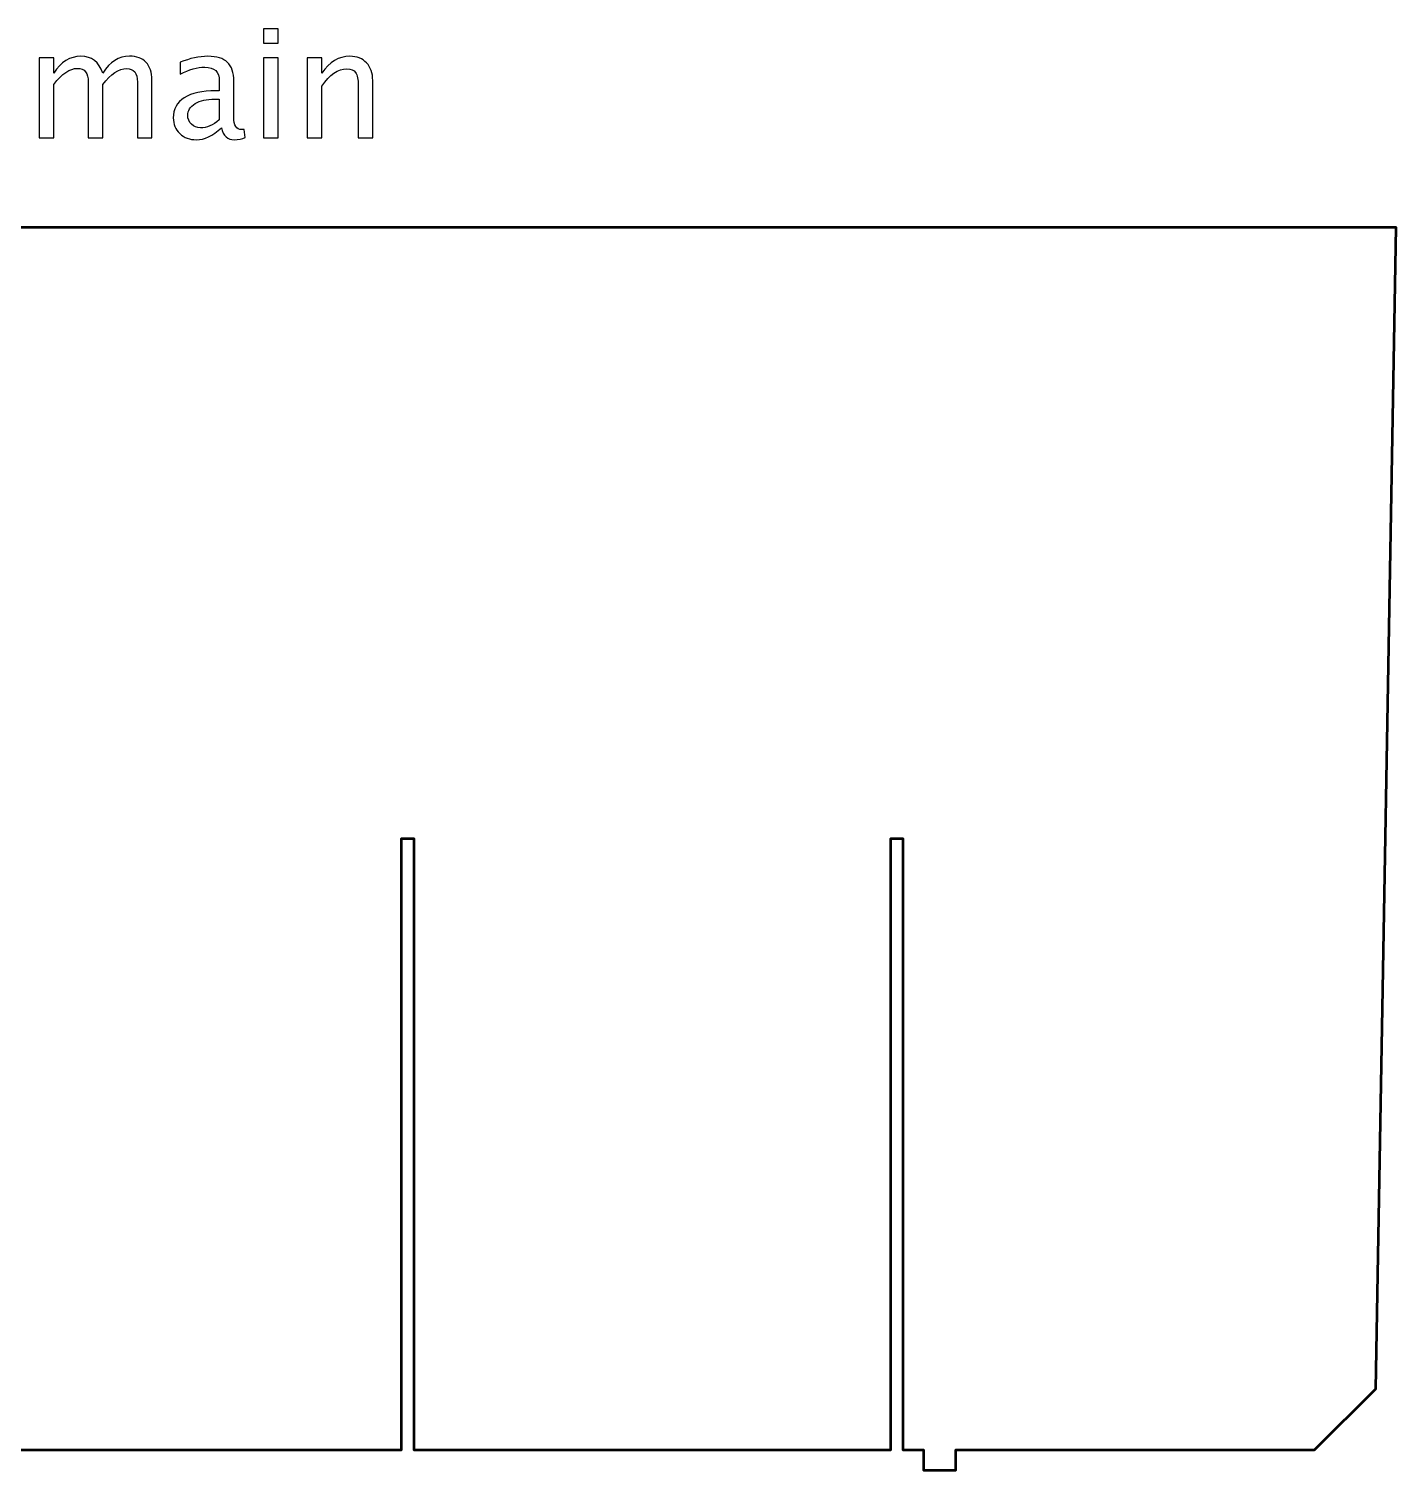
# Model space of a CAD drawing. Header units: centimetres. Extents: x -276 to 74, y -105 to 60.
# Drawn here: x -57.3 to -23.75, y -17 to 18.37 of the extents above; entities that cross this region are included whole.
import ezdxf

# ---------------------------------------------------------------- set-up
doc = ezdxf.new("R2010")
doc.units = ezdxf.units.CM
doc.header["$MEASUREMENT"] = 0
doc.layers.add('Layer 1', color=7, linetype='Continuous')

msp = doc.modelspace()

# ---------------------------------------------------------------- linework, layer by layer
at = {"layer": 'Layer 1'}
for points, knots in [([(-51.5372, 18.01925), (-51.5372, 18.01925), (-51.5372, 18.37485), (-51.5372, 18.37485), (-51.5372, 18.37485), (-51.5372, 18.37485), (-51.1816, 18.37485), (-51.1816, 18.37485), (-51.1816, 18.37485), (-51.1816, 18.37485), (-51.1816, 18.01925), (-51.1816, 18.01925), (-51.1816, 18.01925), (-51.1816, 18.01925), (-51.5372, 18.01925), (-51.5372, 18.01925)], [0, 0, 0, 0, 0.2, 0.2, 0.2, 0.2, 0.4, 0.4, 0.4, 0.4, 0.6, 0.6, 0.6, 0.6, 1, 1, 1, 1]), ([(-57.04098, 15.69674), (-57.04098, 15.69674), (-57.04098, 17.65995), (-57.04098, 17.65995), (-57.04098, 17.65995), (-57.04098, 17.65995), (-56.68538, 17.65995), (-56.68538, 17.65995), (-56.68538, 17.65995), (-56.68538, 17.65995), (-56.68538, 17.28892), (-56.68538, 17.28892), (-56.68538, 17.28892), (-56.5119, 17.56364), (-56.28965, 17.7007), (-56.01739, 17.7007), (-56.01739, 17.7007), (-55.75502, 17.7007), (-55.5766, 17.56364), (-55.48152, 17.28892), (-55.48152, 17.28892), (-55.31298, 17.56611), (-55.0932, 17.7044), (-54.82342, 17.7044), (-54.82342, 17.7044), (-54.65117, 17.7044), (-54.51721, 17.65378), (-54.42151, 17.55191), (-54.42151, 17.55191), (-54.32582, 17.45005), (-54.27767, 17.30744), (-54.27767, 17.12408), (-54.27767, 17.12408), (-54.27767, 17.12408), (-54.27767, 15.69674), (-54.27767, 15.69674), (-54.27767, 15.69674), (-54.27767, 15.69674), (-54.63327, 15.69674), (-54.63327, 15.69674), (-54.63327, 15.69674), (-54.63327, 15.69674), (-54.63327, 17.06543), (-54.63327, 17.06543), (-54.63327, 17.06543), (-54.63327, 17.28892), (-54.72217, 17.40066), (-54.89997, 17.40066), (-54.89997, 17.40066), (-55.08456, 17.40066), (-55.27841, 17.27039), (-55.48152, 17.00925), (-55.48152, 17.00925), (-55.48152, 17.00925), (-55.48152, 15.69674), (-55.48152, 15.69674), (-55.48152, 15.69674), (-55.48152, 15.69674), (-55.83712, 15.69674), (-55.83712, 15.69674), (-55.83712, 15.69674), (-55.83712, 15.69674), (-55.83712, 17.06667), (-55.83712, 17.06667), (-55.83712, 17.06667), (-55.83712, 17.292), (-55.92726, 17.40436), (-56.10815, 17.40436), (-56.10815, 17.40436), (-56.2878, 17.40436), (-56.48042, 17.27348), (-56.68538, 17.0111), (-56.68538, 17.0111), (-56.68538, 17.0111), (-56.68538, 15.69674), (-56.68538, 15.69674), (-56.68538, 15.69674), (-56.68538, 15.69674), (-57.04098, 15.69674), (-57.04098, 15.69674)], [0, 0, 0, 0, 0.04761905, 0.04761905, 0.04761905, 0.04761905, 0.0952381, 0.0952381, 0.0952381, 0.0952381, 0.14285714, 0.14285714, 0.14285714, 0.14285714, 0.19047619, 0.19047619, 0.19047619, 0.19047619, 0.23809524, 0.23809524, 0.23809524, 0.23809524, 0.28571429, 0.28571429, 0.28571429, 0.28571429, 0.33333333, 0.33333333, 0.33333333, 0.33333333, 0.38095238, 0.38095238, 0.38095238, 0.38095238, 0.42857143, 0.42857143, 0.42857143, 0.42857143, 0.47619048, 0.47619048, 0.47619048, 0.47619048, 0.52380952, 0.52380952, 0.52380952, 0.52380952, 0.57142857, 0.57142857, 0.57142857, 0.57142857, 0.61904762, 0.61904762, 0.61904762, 0.61904762, 0.66666667, 0.66666667, 0.66666667, 0.66666667, 0.71428571, 0.71428571, 0.71428571, 0.71428571, 0.76190476, 0.76190476, 0.76190476, 0.76190476, 0.80952381, 0.80952381, 0.80952381, 0.80952381, 0.85714286, 0.85714286, 0.85714286, 0.85714286, 0.9047619, 0.9047619, 0.9047619, 0.9047619, 1, 1, 1, 1]), ([(-52.57066, 15.94677), (-52.78427, 15.75045), (-52.98985, 15.65229), (-53.18741, 15.65229), (-53.18741, 15.65229), (-53.34977, 15.65229), (-53.48498, 15.70291), (-53.59178, 15.80478), (-53.59178, 15.80478), (-53.6992, 15.90664), (-53.75291, 16.03505), (-53.75291, 16.19001), (-53.75291, 16.19001), (-53.75291, 16.40424), (-53.66278, 16.56907), (-53.48251, 16.6839), (-53.48251, 16.6839), (-53.30224, 16.79873), (-53.04356, 16.85615), (-52.70648, 16.85615), (-52.70648, 16.85615), (-52.70648, 16.85615), (-52.62314, 16.85615), (-52.62314, 16.85615), (-52.62314, 16.85615), (-52.62314, 16.85615), (-52.62314, 17.09259), (-52.62314, 17.09259), (-52.62314, 17.09259), (-52.62314, 17.3204), (-52.74167, 17.434), (-52.97936, 17.434), (-52.97936, 17.434), (-53.16333, 17.434), (-53.36459, 17.37596), (-53.58252, 17.2599), (-53.58252, 17.2599), (-53.58252, 17.2599), (-53.58252, 17.55253), (-53.58252, 17.55253), (-53.58252, 17.55253), (-53.34298, 17.65131), (-53.11703, 17.7007), (-52.90527, 17.7007), (-52.90527, 17.7007), (-52.68735, 17.7007), (-52.52621, 17.65131), (-52.42311, 17.55191), (-52.42311, 17.55191), (-52.3194, 17.45252), (-52.26754, 17.29941), (-52.26754, 17.09259), (-52.26754, 17.09259), (-52.26754, 17.09259), (-52.26754, 16.20545), (-52.26754, 16.20545), (-52.26754, 16.20545), (-52.26754, 16.00233), (-52.20519, 15.90047), (-52.07986, 15.90047), (-52.07986, 15.90047), (-52.06443, 15.90047), (-52.04158, 15.90294), (-52.01133, 15.90788), (-52.01133, 15.90788), (-52.01133, 15.90788), (-51.98602, 15.71032), (-51.98602, 15.71032), (-51.98602, 15.71032), (-52.0669, 15.67143), (-52.1558, 15.65229), (-52.25334, 15.65229), (-52.25334, 15.65229), (-52.41941, 15.65229), (-52.52498, 15.75045), (-52.57066, 15.94677)], [0, 0, 0, 0, 0.05, 0.05, 0.05, 0.05, 0.1, 0.1, 0.1, 0.1, 0.15, 0.15, 0.15, 0.15, 0.2, 0.2, 0.2, 0.2, 0.25, 0.25, 0.25, 0.25, 0.3, 0.3, 0.3, 0.3, 0.35, 0.35, 0.35, 0.35, 0.4, 0.4, 0.4, 0.4, 0.45, 0.45, 0.45, 0.45, 0.5, 0.5, 0.5, 0.5, 0.55, 0.55, 0.55, 0.55, 0.6, 0.6, 0.6, 0.6, 0.65, 0.65, 0.65, 0.65, 0.7, 0.7, 0.7, 0.7, 0.75, 0.75, 0.75, 0.75, 0.8, 0.8, 0.8, 0.8, 0.85, 0.85, 0.85, 0.85, 0.9, 0.9, 0.9, 0.9, 1, 1, 1, 1]), ([(-50.46669, 15.69674), (-50.46669, 15.69674), (-50.46669, 17.65995), (-50.46669, 17.65995), (-50.46669, 17.65995), (-50.46669, 17.65995), (-50.11109, 17.65995), (-50.11109, 17.65995), (-50.11109, 17.65995), (-50.11109, 17.65995), (-50.11109, 17.28892), (-50.11109, 17.28892), (-50.11109, 17.28892), (-49.92279, 17.56364), (-49.6919, 17.7007), (-49.41903, 17.7007), (-49.41903, 17.7007), (-49.2474, 17.7007), (-49.11096, 17.64699), (-49.01033, 17.53895), (-49.01033, 17.53895), (-48.9097, 17.43153), (-48.85908, 17.28645), (-48.85908, 17.10494), (-48.85908, 17.10494), (-48.85908, 17.10494), (-48.85908, 15.69674), (-48.85908, 15.69674), (-48.85908, 15.69674), (-48.85908, 15.69674), (-49.21468, 15.69674), (-49.21468, 15.69674), (-49.21468, 15.69674), (-49.21468, 15.69674), (-49.21468, 16.98888), (-49.21468, 16.98888), (-49.21468, 16.98888), (-49.21468, 17.13458), (-49.23629, 17.23829), (-49.27889, 17.30003), (-49.27889, 17.30003), (-49.3221, 17.36238), (-49.3931, 17.39325), (-49.49249, 17.39325), (-49.49249, 17.39325), (-49.71104, 17.39325), (-49.91724, 17.25064), (-50.11109, 16.96542), (-50.11109, 16.96542), (-50.11109, 16.96542), (-50.11109, 15.69674), (-50.11109, 15.69674), (-50.11109, 15.69674), (-50.11109, 15.69674), (-50.46669, 15.69674), (-50.46669, 15.69674)], [0, 0, 0, 0, 0.06666667, 0.06666667, 0.06666667, 0.06666667, 0.13333333, 0.13333333, 0.13333333, 0.13333333, 0.2, 0.2, 0.2, 0.2, 0.26666667, 0.26666667, 0.26666667, 0.26666667, 0.33333333, 0.33333333, 0.33333333, 0.33333333, 0.4, 0.4, 0.4, 0.4, 0.46666667, 0.46666667, 0.46666667, 0.46666667, 0.53333333, 0.53333333, 0.53333333, 0.53333333, 0.6, 0.6, 0.6, 0.6, 0.66666667, 0.66666667, 0.66666667, 0.66666667, 0.73333333, 0.73333333, 0.73333333, 0.73333333, 0.8, 0.8, 0.8, 0.8, 0.86666667, 0.86666667, 0.86666667, 0.86666667, 1, 1, 1, 1]), ([(-51.5372, 15.69674), (-51.5372, 15.69674), (-51.5372, 17.65995), (-51.5372, 17.65995), (-51.5372, 17.65995), (-51.5372, 17.65995), (-51.1816, 17.65995), (-51.1816, 17.65995), (-51.1816, 17.65995), (-51.1816, 17.65995), (-51.1816, 15.69674), (-51.1816, 15.69674), (-51.1816, 15.69674), (-51.1816, 15.69674), (-51.5372, 15.69674), (-51.5372, 15.69674)], [0, 0, 0, 0, 0.2, 0.2, 0.2, 0.2, 0.4, 0.4, 0.4, 0.4, 0.6, 0.6, 0.6, 0.6, 1, 1, 1, 1]), ([(-52.62314, 16.14062), (-52.62314, 16.14062), (-52.62314, 16.64501), (-52.62314, 16.64501), (-52.62314, 16.64501), (-52.62314, 16.64501), (-52.73735, 16.64871), (-52.73735, 16.64871), (-52.73735, 16.64871), (-52.93491, 16.64871), (-53.09419, 16.61229), (-53.21581, 16.53944), (-53.21581, 16.53944), (-53.33681, 16.46597), (-53.39731, 16.36905), (-53.39731, 16.24804), (-53.39731, 16.24804), (-53.39731, 16.16347), (-53.36706, 16.09185), (-53.30718, 16.0332), (-53.30718, 16.0332), (-53.24667, 15.97455), (-53.17321, 15.94492), (-53.08616, 15.94492), (-53.08616, 15.94492), (-52.93799, 15.94492), (-52.78365, 16.01036), (-52.62314, 16.14062)], [0, 0, 0, 0, 0.125, 0.125, 0.125, 0.125, 0.25, 0.25, 0.25, 0.25, 0.375, 0.375, 0.375, 0.375, 0.5, 0.5, 0.5, 0.5, 0.625, 0.625, 0.625, 0.625, 0.75, 0.75, 0.75, 0.75, 1, 1, 1, 1])]:
    msp.add_open_spline(points, degree=3, knots=knots, dxfattribs=at)
at = {"layer": 'Layer 1', "lineweight": 53}
msp.add_open_spline([(-96.25, 13.5), (-96.25, 13.5), (-23.75, 13.5), (-23.75, 13.5), (-23.75, 13.5), (-23.75, 13.5), (-24.25, -15), (-24.25, -15), (-24.25, -15), (-24.25, -15), (-25.75, -16.5), (-25.75, -16.5), (-25.75, -16.5), (-25.75, -16.5), (-34.55, -16.5), (-34.55, -16.5), (-34.55, -16.5), (-34.55, -16.5), (-34.55, -17), (-34.55, -17), (-34.55, -17), (-34.55, -17), (-35.35, -17), (-35.35, -17), (-35.35, -17), (-35.35, -17), (-35.35, -16.5), (-35.35, -16.5), (-35.35, -16.5), (-35.35, -16.5), (-35.85, -16.5), (-35.85, -16.5), (-35.85, -16.5), (-35.85, -16.5), (-35.85, -1.5), (-35.85, -1.5), (-35.85, -1.5), (-35.85, -1.5), (-36.15, -1.5), (-36.15, -1.5), (-36.15, -1.5), (-36.15, -1.5), (-36.15, -16.5), (-36.15, -16.5), (-36.15, -16.5), (-36.15, -16.5), (-47.85, -16.5), (-47.85, -16.5), (-47.85, -16.5), (-47.85, -16.5), (-47.85, -1.5), (-47.85, -1.5), (-47.85, -1.5), (-47.85, -1.5), (-48.15, -1.5), (-48.15, -1.5), (-48.15, -1.5), (-48.15, -1.5), (-48.15, -16.5), (-48.15, -16.5), (-48.15, -16.5), (-48.15, -16.5), (-59.6, -16.5), (-59.6, -16.5), (-59.6, -16.5), (-59.6, -16.5), (-59.6, -17), (-59.6, -17), (-59.6, -17), (-59.6, -17), (-59.85, -17), (-59.85, -17), (-59.85, -17), (-59.85, -17), (-59.85, -1.5), (-59.85, -1.5), (-59.85, -1.5), (-59.85, -1.5), (-60.15, -1.5), (-60.15, -1.5), (-60.15, -1.5), (-60.15, -1.5), (-60.15, -17), (-60.15, -17), (-60.15, -17), (-60.15, -17), (-60.4, -17), (-60.4, -17), (-60.4, -17), (-60.4, -17), (-60.4, -16.5), (-60.4, -16.5), (-60.4, -16.5), (-60.4, -16.5), (-71.85, -16.5), (-71.85, -16.5), (-71.85, -16.5), (-71.85, -16.5), (-71.85, -1.5), (-71.85, -1.5), (-71.85, -1.5), (-71.85, -1.5), (-72.15, -1.5), (-72.15, -1.5), (-72.15, -1.5), (-72.15, -1.5), (-72.15, -16.5), (-72.15, -16.5), (-72.15, -16.5), (-72.15, -16.5), (-83.85, -16.5), (-83.85, -16.5), (-83.85, -16.5), (-83.85, -16.5), (-83.85, -1.5), (-83.85, -1.5), (-83.85, -1.5), (-83.85, -1.5), (-84.15, -1.5), (-84.15, -1.5), (-84.15, -1.5), (-84.15, -1.5), (-84.15, -16.5), (-84.15, -16.5), (-84.15, -16.5), (-84.15, -16.5), (-84.65, -16.5), (-84.65, -16.5), (-84.65, -16.5), (-84.65, -16.5), (-84.65, -17), (-84.65, -17), (-84.65, -17), (-84.65, -17), (-85.45, -17), (-85.45, -17), (-85.45, -17), (-85.45, -17), (-85.45, -16.5), (-85.45, -16.5), (-85.45, -16.5), (-85.45, -16.5), (-94.25, -16.5), (-94.25, -16.5), (-94.25, -16.5), (-94.25, -16.5), (-95.75, -15), (-95.75, -15), (-95.75, -15), (-95.75, -15), (-96.25, 13.5), (-96.25, 13.5)], degree=3, knots=[0, 0, 0, 0, 0.02564103, 0.02564103, 0.02564103, 0.02564103, 0.05128205, 0.05128205, 0.05128205, 0.05128205, 0.07692308, 0.07692308, 0.07692308, 0.07692308, 0.1025641, 0.1025641, 0.1025641, 0.1025641, 0.12820513, 0.12820513, 0.12820513, 0.12820513, 0.15384615, 0.15384615, 0.15384615, 0.15384615, 0.17948718, 0.17948718, 0.17948718, 0.17948718, 0.20512821, 0.20512821, 0.20512821, 0.20512821, 0.23076923, 0.23076923, 0.23076923, 0.23076923, 0.25641026, 0.25641026, 0.25641026, 0.25641026, 0.28205128, 0.28205128, 0.28205128, 0.28205128, 0.30769231, 0.30769231, 0.30769231, 0.30769231, 0.33333333, 0.33333333, 0.33333333, 0.33333333, 0.35897436, 0.35897436, 0.35897436, 0.35897436, 0.38461538, 0.38461538, 0.38461538, 0.38461538, 0.41025641, 0.41025641, 0.41025641, 0.41025641, 0.43589744, 0.43589744, 0.43589744, 0.43589744, 0.46153846, 0.46153846, 0.46153846, 0.46153846, 0.48717949, 0.48717949, 0.48717949, 0.48717949, 0.51282051, 0.51282051, 0.51282051, 0.51282051, 0.53846154, 0.53846154, 0.53846154, 0.53846154, 0.56410256, 0.56410256, 0.56410256, 0.56410256, 0.58974359, 0.58974359, 0.58974359, 0.58974359, 0.61538462, 0.61538462, 0.61538462, 0.61538462, 0.64102564, 0.64102564, 0.64102564, 0.64102564, 0.66666667, 0.66666667, 0.66666667, 0.66666667, 0.69230769, 0.69230769, 0.69230769, 0.69230769, 0.71794872, 0.71794872, 0.71794872, 0.71794872, 0.74358974, 0.74358974, 0.74358974, 0.74358974, 0.76923077, 0.76923077, 0.76923077, 0.76923077, 0.79487179, 0.79487179, 0.79487179, 0.79487179, 0.82051282, 0.82051282, 0.82051282, 0.82051282, 0.84615385, 0.84615385, 0.84615385, 0.84615385, 0.87179487, 0.87179487, 0.87179487, 0.87179487, 0.8974359, 0.8974359, 0.8974359, 0.8974359, 0.92307692, 0.92307692, 0.92307692, 0.92307692, 0.94871795, 0.94871795, 0.94871795, 0.94871795, 1, 1, 1, 1], dxfattribs=at)

doc.saveas('drawing.dxf')
